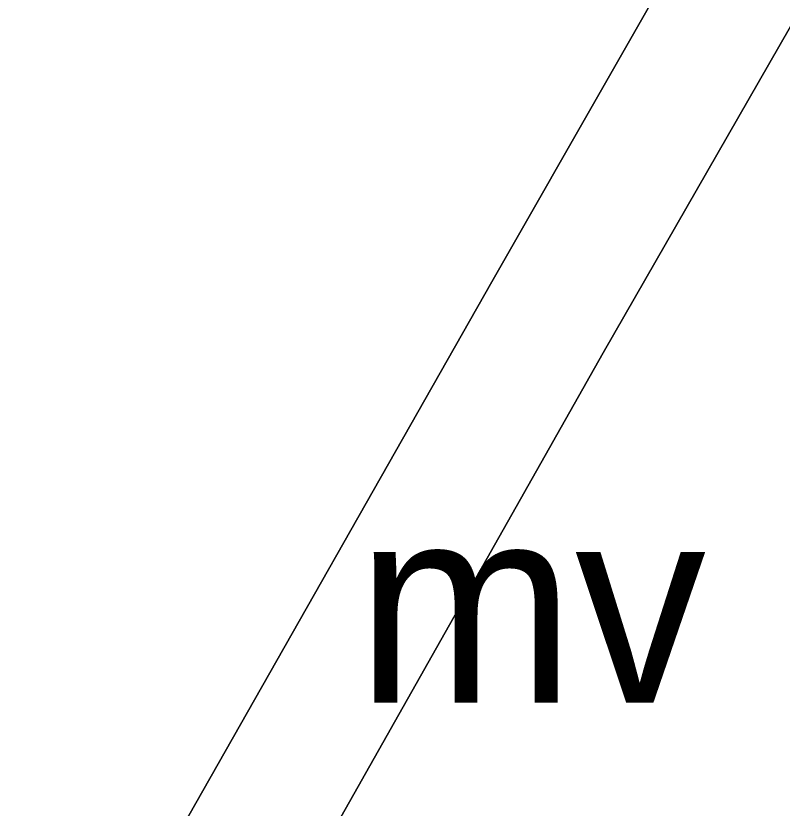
# Model space of a CAD drawing. Header units: metres. Extents: x 0 to 105485, y 0 to 425721.
# Drawn here: x 104923.513 to 104927.027, y 425419.596 to 425423.228 of the extents above; entities that cross this region are included whole.
import ezdxf
from ezdxf.enums import TextEntityAlignment as Align

# ---------------------------------------------------------------- set-up
doc = ezdxf.new("R2010")
doc.units = ezdxf.units.M
doc.header["$MEASUREMENT"] = 0
for name, color, linetype, lineweight in [('B-XX-MO-ONDERZOEK_SONDERING-T', 90, 'Continuous', 18), ('B-XX-VH-OPENVERHARDING_SIERBESTRATING-G', 90, 'Continuous', 18), ('B-XX-VH-OPENVERHARDING_STRAATBAKSTEEN-G', 90, 'Continuous', 18)]:
    doc.layers.add(name, color=color, linetype=linetype, lineweight=lineweight)

msp = doc.modelspace()

# ---------------------------------------------------------------- linework, layer by layer
at = {"layer": 'B-XX-VH-OPENVERHARDING_SIERBESTRATING-G', "ltscale": 0.5}
msp.add_lwpolyline([(104928.611, 425418.575), (104932.161, 425424.636), (104928.967, 425426.493), (104926.206, 425421.684), (104923.38, 425416.685)], dxfattribs=at)
at = {"layer": 'B-XX-VH-OPENVERHARDING_STRAATBAKSTEEN-G', "ltscale": 0.5}
for points in [[(104922.775, 425416.869), (104925.695, 425422.009), (104928.448, 425426.829), (104927.079, 425427.638), (104927.167, 425427.776), (104926.701, 425428.065), (104926.818, 425428.253), (104920.957, 425431.945), (104920.77, 425431.629), (104920.452, 425431.818), (104920.157, 425431.34), (104920.286, 425431.181), (104912.311, 425420.861)], [(104923.38, 425416.685), (104926.206, 425421.684), (104928.967, 425426.493), (104928.448, 425426.829), (104925.695, 425422.009), (104922.775, 425416.869)]]:
    msp.add_lwpolyline(points, dxfattribs=at)

# ---------------------------------------------------------------- texts
at = {"layer": 'B-XX-MO-ONDERZOEK_SONDERING-T', "color": 10, "lineweight": 18}
msp.add_text('mv +3,56 · 49,9 m', height=0.9, dxfattribs=at).set_placement((104929.94, 425420.53), align=Align.MIDDLE_CENTER)

doc.saveas('drawing.dxf')
